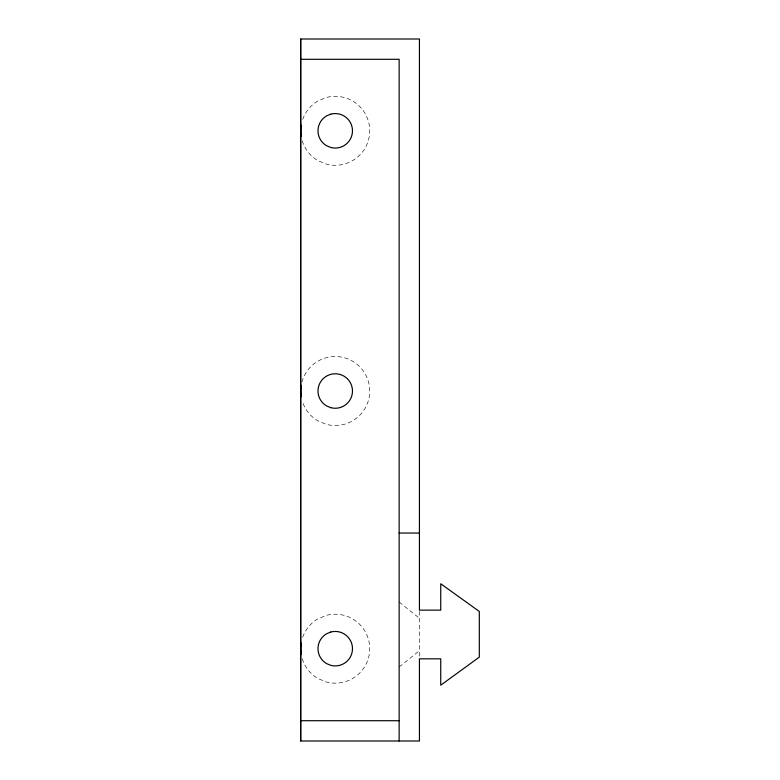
<?xml version="1.0" encoding="UTF-8"?>
<svg xmlns="http://www.w3.org/2000/svg" width="780" height="780" viewBox="0 0 780 780"><rect width="100%" height="100%" fill="white"/><g stroke="black" fill="none" stroke-linecap="round" stroke-linejoin="round"><path stroke-width="0.58" stroke-dasharray="3.9 2.92" d="M399.145 666.949L419.435 650.715M399.145 602.024L419.435 618.248M419.435 611.354L419.435 657.608M302.231 140.809A34.495 34.495 0 0 0 317.996 160.68L326.313 164.122A34.495 34.495 0 0 0 369.73 130.806A34.495 34.495 0 0 0 326.313 97.49L317.996 100.942A34.495 34.495 0 0 0 302.231 120.803M301.918 382.083A34.495 34.495 0 0 1 344.165 357.698A34.495 34.495 0 0 1 368.55 399.945A34.495 34.495 0 0 1 326.313 424.33L317.996 420.888A34.495 34.495 0 0 1 302.231 401.017M302.231 658.691A34.495 34.495 0 0 0 317.996 678.551L326.313 682.003A34.495 34.495 0 0 0 369.73 648.687A34.495 34.495 0 0 0 326.313 615.371L317.996 618.813A34.495 34.495 0 0 0 302.231 638.683"/><path stroke-width="1.17" d="M300.69 741L300.69 39L419.435 39L419.435 610.135L440.739 610.135L440.739 583.762L479.31 611.462L479.31 657.121L440.739 685.201L440.739 658.827L419.435 658.827L419.435 741L300.69 741L300.69 39M300.69 59.29L399.145 59.29L399.145 741M399.145 533.042L419.435 533.042M300.69 720.71L399.145 720.71M301.207 136.432A34.495 34.495 0 0 1 301.207 125.18M301.207 396.64A34.495 34.495 0 0 1 301.207 385.388M301.207 654.313A34.495 34.495 0 0 1 301.207 643.061M330.779 632.024L326.615 633.75A17.248 17.248 0 0 0 326.615 663.624L330.779 665.34A17.248 17.248 0 0 0 352.482 648.687A17.248 17.248 0 0 0 330.779 632.024M330.779 114.153L326.615 115.869A17.248 17.248 0 0 0 326.615 145.743L330.779 147.469A17.248 17.248 0 0 0 352.482 130.806A17.248 17.248 0 0 0 330.779 114.153M330.779 407.677L326.615 405.951A17.248 17.248 0 0 1 325.348 376.886A17.248 17.248 0 0 1 352.219 388.021A17.248 17.248 0 0 1 330.779 407.677"/></g></svg>
